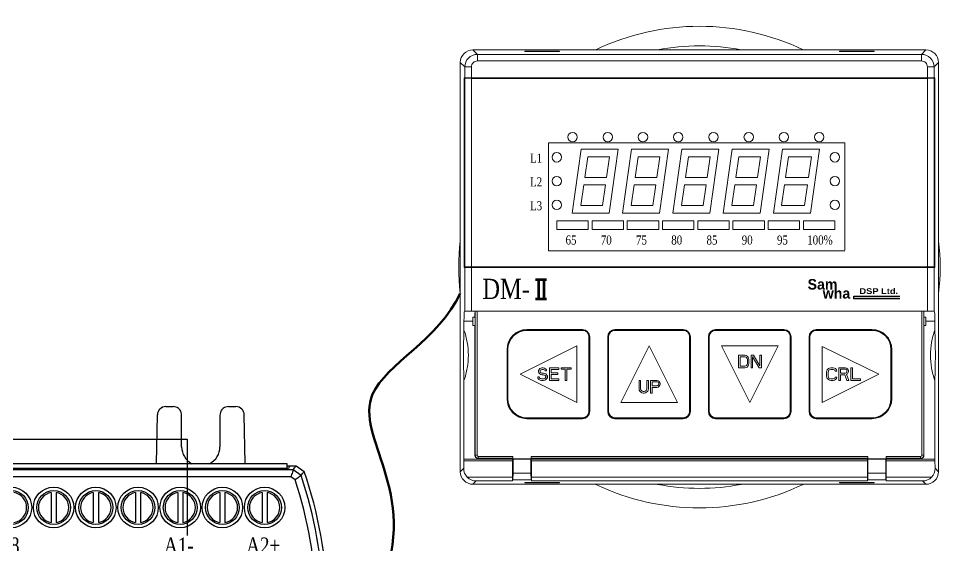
# Model space of a CAD drawing. Header units: millimetres. Extents: x 25 to 865, y 44 to 1047.
# Drawn here: x 167.1 to 222.5, y 197.8 to 229.5 of the extents above; entities that cross this region are included whole.
import ezdxf
from ezdxf.enums import TextEntityAlignment as Align

# ---------------------------------------------------------------- set-up
doc = ezdxf.new("R2010")
doc.units = ezdxf.units.MM
for name, color, linetype in [('02___PRT_ALL_AXES', 7, 'Continuous'), ('40', 4, 'Continuous'), ('ASHADE', 7, 'Continuous')]:
    doc.layers.add(name, color=color, linetype=linetype)
doc.styles.add('SS', font='batang.ttc', dxfattribs={"width": 0.8})
doc.styles.get("Standard").update_dxf_attribs({"font": 'BareunDotumPro1.ttf'})

# ---------------------------------------------------------------- blocks, each defined once
blk = doc.blocks.new('5emct')
at = {"color": 7, "linetype": 'Continuous'}
for p, q in [((708.596, 649.995), (709.041, 649.995)), ((712.354, 649.995), (712.799, 649.995)), ((708.038, 646.573), (708.089, 649.497)), ((709.548, 647.587), (709.548, 649.488)), ((711.847, 649.488), (711.847, 647.587)), ((713.357, 646.573), (713.306, 649.497)), ((690.386, 646.573), (715.862, 646.573)), ((715.862, 646.573), (715.862, 646.275)), ((716.244, 646.195), (679.8, 646.195)), ((715.96, 646.275), (680.085, 646.275)), ((715.862, 646.446), (716.424, 646.446)), ((716.045, 646.446), (715.96, 646.275)), ((716.724, 645.851), (716.244, 646.195)), ((716.424, 646.446), (716.902, 646.106)), ((716.109, 645.775), (679.935, 645.775)), ((716.37, 645.589), (716.109, 645.775)), ((701.704, 644.837), (701.704, 643.037)), ((702.009, 644.837), (702.009, 643.037)), ((704.239, 644.837), (704.239, 643.037)), ((704.544, 644.837), (704.544, 643.037)), ((706.774, 644.837), (706.774, 643.037)), ((707.079, 644.837), (707.079, 643.037)), ((709.309, 644.837), (709.309, 643.037)), ((709.614, 644.837), (709.614, 643.037)), ((711.844, 644.837), (711.844, 643.037)), ((712.149, 644.837), (712.149, 643.037)), ((714.379, 644.837), (714.379, 643.037)), ((714.684, 644.837), (714.684, 643.037))]:
    blk.add_line(p, q, dxfattribs=at)
for centre, radius in [((699.321, 643.937), 1.217), ((699.321, 643.937), 1.014), ((701.856, 643.937), 1.217), ((701.856, 643.937), 1.014), ((704.391, 643.937), 1.217), ((704.391, 643.937), 1.014), ((706.926, 643.937), 1.217), ((706.926, 643.937), 1.014), ((709.461, 643.937), 1.217), ((709.461, 643.937), 1.014), ((711.996, 643.937), 1.217), ((711.996, 643.937), 1.014), ((714.531, 643.937), 1.217), ((714.531, 643.937), 1.014)]:
    blk.add_circle(centre, radius, dxfattribs=at)
for centre, radius, start, end in [((708.596, 649.488), 0.507, 90, 179), ((712.799, 649.488), 0.507, 1, 90), ((710.697, 647.587), 1.15, 180, 242.3898), ((710.697, 647.587), 1.15, 297.6102, 0), ((692.958, 637.781), 25.35, 1.2509, 19.1721), ((692.958, 637.781), 24.679, 1.2604, 18.4439), ((692.958, 637.781), 25.099, 1.2571, 18.7561), ((699.321, 643.937), 0.913, 279.5941, 80.4059), ((701.856, 643.937), 0.913, 99.5941, 260.4059), ((701.856, 643.937), 0.913, 279.5941, 80.4059), ((704.391, 643.937), 0.913, 99.5941, 260.4059), ((704.391, 643.937), 0.913, 279.5941, 80.4059), ((706.926, 643.937), 0.913, 99.5941, 260.4059), ((706.926, 643.937), 0.913, 279.5941, 80.4059), ((709.461, 643.937), 0.913, 99.5941, 260.4059), ((709.461, 643.937), 0.913, 279.5941, 80.4059), ((711.996, 643.937), 0.913, 99.5941, 260.4059), ((711.996, 643.937), 0.913, 279.5941, 80.4059), ((714.531, 643.937), 0.913, 99.5941, 260.4059), ((714.531, 643.937), 0.913, 279.5941, 80.4059)]:
    blk.add_arc(centre, radius, start, end, dxfattribs=at)
for points, start_tangent, end_tangent in [([(709.548, 649.488), (709.523, 649.645), (709.451, 649.786), (709.339, 649.899), (709.197, 649.971), (709.041, 649.995)], (0, 1), (-1, 0)), ([(712.354, 649.995), (712.197, 649.971), (712.056, 649.899), (711.944, 649.786), (711.872, 649.645), (711.847, 649.488)], (-1, 0), (0, -1)), ([(716.244, 646.195), (716.204, 646.057), (716.157, 645.918), (716.109, 645.775)], (-0.317658, -0.948205), (-0.317856, -0.948139)), ([(716.244, 646.195), (716.297, 646.269), (716.361, 646.359), (716.424, 646.446)], (0.582434, 0.812878), (0.57948, 0.814987)), ([(716.724, 645.851), (716.776, 645.926), (716.84, 646.017), (716.902, 646.106)], (0.574533, 0.818482), (0.571657, 0.820493)), ([(716.724, 645.851), (716.607, 645.769), (716.49, 645.68), (716.37, 645.589)], (-0.795313, -0.606199), (-0.797158, -0.60377))]:
    blk.add_spline(points, degree=3, dxfattribs=dict(at, start_tangent=start_tangent, end_tangent=end_tangent))
at = {"layer": '40', "color": 0, "style": 'SS', "width": 0.8}
for s, p in [('08', (699.239, 641.189)), ('A1-', (709.379, 641.189)), ('A2+', (714.449, 641.189))]:
    blk.add_text(s, height=0.9459, dxfattribs=at).set_placement(p, align=Align.CENTER)
blk = doc.blocks.new('hhj')
blk.add_hatch(color=5).paths.add_polyline_path([(-3.374, 1774.756), (-3.374, 1774.913), (-0.621, 1774.913), (-0.621, 1774.756)])
at = {"color": 7, "lineweight": 5}
for p, q in [((-25.993, 1789.427), (-26.26, 1789.695)), ((0.958, 1789.695), (-26.26, 1789.695)), ((-25.993, 1789.029), (-25.993, 1789.427)), ((0.69, 1789.427), (-25.993, 1789.427)), ((-23.141, 1789.592), (-23.141, 1789.616)), ((-23.141, 1789.616), (-21.062, 1789.616)), ((-23.141, 1789.592), (-21.062, 1789.592)), ((-21.062, 1789.592), (-21.062, 1789.616)), ((-4.241, 1789.592), (-4.241, 1789.616)), ((-4.241, 1789.616), (-2.162, 1789.616)), ((-4.241, 1789.592), (-2.162, 1789.592)), ((-2.162, 1789.592), (-2.162, 1789.616)), ((0.69, 1789.427), (0.958, 1789.695)), ((0.69, 1789.029), (0.69, 1789.427)), ((-27.015, 1788.94), (-27.015, 1764.368)), ((-26.748, 1788.672), (-27.015, 1788.94)), ((0.69, 1789.029), (-25.993, 1789.029)), ((1.445, 1788.672), (1.713, 1788.94)), ((1.713, 1764.368), (1.713, 1788.94)), ((-26.748, 1788.672), (-26.748, 1788.019)), ((-26.35, 1788.672), (-26.748, 1788.672)), ((-26.35, 1788.672), (-26.35, 1788.023)), ((1.047, 1788.023), (1.047, 1788.672)), ((1.047, 1788.672), (1.445, 1788.672)), ((1.445, 1788.019), (1.445, 1788.672)), ((-26.748, 1788.019), (-26.788, 1788.013)), ((-26.788, 1776.635), (-26.788, 1788.013)), ((-26.788, 1788.013), (-22.797, 1788.013)), ((-26.788, 1787.994), (-26.748, 1787.987)), ((-26.788, 1787.994), (-22.763, 1787.994)), ((-26.35, 1788.023), (-26.748, 1788.019)), ((-26.748, 1787.987), (-26.748, 1776.66)), ((-26.35, 1787.984), (-26.748, 1787.987)), ((-26.35, 1788.023), (1.047, 1788.023)), ((-26.35, 1787.984), (-26.35, 1776.664)), ((-26.35, 1787.984), (1.047, 1787.984)), ((-22.797, 1788.013), (-22.791, 1788.015)), ((-22.797, 1788.013), (-22.797, 1787.994)), ((-22.791, 1788.015), (-21.412, 1788.015)), ((-22.763, 1788.013), (-22.763, 1787.994)), ((-22.758, 1788.013), (-22.758, 1787.991)), ((-22.758, 1787.991), (-21.445, 1787.991)), ((-21.445, 1787.991), (-21.445, 1788.013)), ((-21.44, 1787.994), (-21.44, 1788.013)), ((-21.44, 1787.994), (-13.313, 1787.994)), ((-21.406, 1788.013), (-21.412, 1788.015)), ((-21.406, 1788.013), (-21.406, 1787.994)), ((-21.406, 1788.013), (-13.347, 1788.013)), ((-13.347, 1788.013), (-13.341, 1788.015)), ((-13.347, 1788.013), (-13.347, 1787.994)), ((-13.341, 1788.015), (-11.962, 1788.015)), ((-13.313, 1788.013), (-13.313, 1787.994)), ((-13.308, 1788.013), (-13.308, 1787.991)), ((-13.308, 1787.991), (-11.995, 1787.991)), ((-11.995, 1787.991), (-11.995, 1788.015)), ((-11.99, 1787.994), (-11.99, 1788.013)), ((-11.99, 1787.994), (-3.863, 1787.994)), ((-11.956, 1788.013), (-11.962, 1788.015)), ((-11.956, 1788.013), (-11.956, 1787.994)), ((-11.956, 1788.013), (-3.897, 1788.013)), ((-3.897, 1788.013), (-3.891, 1788.015)), ((-3.897, 1788.013), (-3.897, 1787.994)), ((-3.891, 1788.015), (-2.512, 1788.015)), ((-3.863, 1788.013), (-3.863, 1787.994)), ((-3.858, 1788.013), (-3.858, 1787.991)), ((-3.858, 1787.991), (-2.545, 1787.991)), ((-2.545, 1787.991), (-2.545, 1788.015)), ((-2.54, 1787.994), (-2.54, 1788.013)), ((-2.54, 1787.994), (1.485, 1787.994)), ((-2.506, 1788.013), (-2.512, 1788.015)), ((-2.506, 1788.013), (-2.506, 1787.994)), ((-2.506, 1788.013), (1.485, 1788.013)), ((1.047, 1788.023), (1.445, 1788.019)), ((1.047, 1787.984), (1.445, 1787.987)), ((1.047, 1776.664), (1.047, 1787.984)), ((1.445, 1788.019), (1.485, 1788.013)), ((1.485, 1787.994), (1.445, 1787.987)), ((1.445, 1776.66), (1.445, 1787.987)), ((1.485, 1776.635), (1.485, 1788.013)), ((-21.722, 1784.119), (-21.722, 1777.752)), ((-3.916, 1784.119), (-21.722, 1784.119)), ((-3.916, 1784.119), (-3.916, 1777.661)), ((-21.722, 1777.638), (-3.916, 1777.638)), ((-26.788, 1776.654), (-26.748, 1776.66)), ((-26.788, 1776.654), (-24.558, 1776.654)), ((-26.748, 1776.628), (-26.788, 1776.635)), ((-26.788, 1776.635), (-24.587, 1776.635)), ((-26.35, 1776.664), (-26.748, 1776.66)), ((-26.748, 1776.628), (-26.748, 1774.008)), ((-26.35, 1776.625), (-26.748, 1776.628)), ((-26.35, 1776.664), (1.047, 1776.664)), ((-26.35, 1776.625), (-26.35, 1774.008)), ((-26.35, 1776.625), (1.047, 1776.625)), ((-24.587, 1776.635), (-24.587, 1776.654)), ((-24.587, 1776.635), (-24.582, 1776.632)), ((-24.582, 1776.632), (-23.401, 1776.632)), ((-24.558, 1776.654), (-24.558, 1776.632)), ((-24.553, 1776.656), (-24.553, 1776.635)), ((-24.553, 1776.656), (-23.43, 1776.656)), ((-23.43, 1776.635), (-23.43, 1776.656)), ((-23.424, 1776.654), (-23.425, 1776.632)), ((-23.424, 1776.654), (-13.218, 1776.654)), ((-23.396, 1776.635), (-23.401, 1776.632)), ((-23.396, 1776.635), (-23.396, 1776.654)), ((-23.396, 1776.635), (-13.247, 1776.635)), ((-13.247, 1776.635), (-13.247, 1776.654)), ((-13.247, 1776.635), (-13.242, 1776.632)), ((-13.242, 1776.632), (-12.061, 1776.632)), ((-13.218, 1776.632), (-13.218, 1776.654)), ((-13.213, 1776.656), (-13.213, 1776.632)), ((-13.213, 1776.656), (-12.09, 1776.656)), ((-12.09, 1776.635), (-12.09, 1776.656)), ((-12.084, 1776.654), (-12.085, 1776.632)), ((-12.084, 1776.654), (-1.878, 1776.654)), ((-12.056, 1776.635), (-12.061, 1776.632)), ((-12.056, 1776.635), (-12.056, 1776.654)), ((-12.056, 1776.635), (-1.907, 1776.635)), ((-1.907, 1776.635), (-1.907, 1776.654)), ((-1.907, 1776.635), (-1.902, 1776.632)), ((-1.902, 1776.632), (-0.721, 1776.632)), ((-1.878, 1776.632), (-1.878, 1776.654)), ((-1.873, 1776.656), (-0.75, 1776.656)), ((-1.873, 1776.656), (-1.873, 1776.632)), ((-0.75, 1776.635), (-0.75, 1776.656)), ((-0.745, 1776.632), (-0.744, 1776.654)), ((-0.744, 1776.654), (1.485, 1776.654)), ((-0.716, 1776.635), (-0.721, 1776.632)), ((-0.716, 1776.635), (-0.716, 1776.654)), ((-0.716, 1776.635), (1.485, 1776.635)), ((1.047, 1776.664), (1.445, 1776.66)), ((1.047, 1776.625), (1.445, 1776.628)), ((1.047, 1774.008), (1.047, 1776.625)), ((1.485, 1776.654), (1.445, 1776.66)), ((1.445, 1776.628), (1.485, 1776.635)), ((1.445, 1774.008), (1.445, 1776.628)), ((-26.764, 1774.008), (1.461, 1774.008)), ((-26.126, 1773.998), (-26.126, 1765.364)), ((-26.013, 1774.008), (-26.013, 1765.364)), ((0.71, 1765.364), (0.71, 1774.008)), ((0.823, 1765.364), (0.823, 1773.998)), ((-26.796, 1772.874), (-26.796, 1773.403)), ((-26.796, 1773.403), (-26.257, 1773.403)), ((-26.257, 1773.156), (-26.257, 1773.647)), ((-26.257, 1773.647), (-26.141, 1773.647)), ((-26.141, 1773.647), (-26.134, 1773.635)), ((0.839, 1773.647), (0.831, 1773.635)), ((0.839, 1773.647), (0.954, 1773.647)), ((0.954, 1773.156), (0.954, 1773.647)), ((0.954, 1773.403), (1.493, 1773.403)), ((1.493, 1772.874), (1.493, 1773.403)), ((-26.257, 1773.156), (-26.143, 1773.156)), ((-26.143, 1773.156), (-26.134, 1773.17)), ((-26.143, 1765.346), (-26.143, 1773.156)), ((-19.673, 1772.902), (-23.018, 1772.902)), ((-23.018, 1772.851), (-23.018, 1772.874)), ((-19.673, 1772.874), (-23.018, 1772.874)), ((-19.673, 1772.851), (-23.018, 1772.851)), ((-19.673, 1772.851), (-19.673, 1772.874)), ((-13.625, 1772.902), (-17.726, 1772.902)), ((-17.726, 1772.851), (-17.726, 1772.874)), ((-13.625, 1772.874), (-17.726, 1772.874)), ((-13.625, 1772.851), (-17.726, 1772.851)), ((-13.625, 1772.851), (-13.625, 1772.874)), ((-7.577, 1772.902), (-11.678, 1772.902)), ((-7.577, 1772.874), (-11.678, 1772.874)), ((-11.678, 1772.851), (-11.678, 1772.874)), ((-7.577, 1772.851), (-11.678, 1772.851)), ((-7.577, 1772.851), (-7.577, 1772.874)), ((-2.285, 1772.902), (-5.63, 1772.902)), ((-2.285, 1772.874), (-5.63, 1772.874)), ((-5.63, 1772.851), (-5.63, 1772.874)), ((-2.285, 1772.851), (-5.63, 1772.851)), ((-2.285, 1772.851), (-2.285, 1772.874)), ((0.84, 1773.156), (0.831, 1773.17)), ((0.84, 1773.156), (0.954, 1773.156)), ((0.84, 1773.156), (0.84, 1765.346)), ((-19.289, 1767.988), (-19.289, 1772.467)), ((-19.289, 1772.467), (-19.266, 1772.467)), ((-19.266, 1767.988), (-19.266, 1772.467)), ((-19.238, 1767.988), (-19.238, 1772.467)), ((-18.161, 1772.467), (-18.161, 1767.988)), ((-18.132, 1772.467), (-18.132, 1767.988)), ((-18.11, 1772.467), (-18.132, 1772.467)), ((-18.11, 1772.467), (-18.11, 1767.988)), ((-13.241, 1772.467), (-13.218, 1772.467)), ((-13.241, 1767.988), (-13.241, 1772.467)), ((-13.218, 1767.988), (-13.218, 1772.467)), ((-13.19, 1767.988), (-13.19, 1772.467)), ((-12.113, 1772.467), (-12.113, 1767.988)), ((-12.062, 1772.467), (-12.084, 1772.467)), ((-12.084, 1772.467), (-12.084, 1767.988)), ((-12.062, 1772.467), (-12.062, 1767.988)), ((-7.193, 1772.467), (-7.17, 1772.467)), ((-7.193, 1767.988), (-7.193, 1772.467)), ((-7.17, 1767.988), (-7.17, 1772.467)), ((-7.142, 1767.988), (-7.142, 1772.467)), ((-6.065, 1772.467), (-6.065, 1767.988)), ((-6.014, 1772.467), (-6.036, 1772.467)), ((-6.036, 1772.467), (-6.036, 1767.988)), ((-6.014, 1772.467), (-6.014, 1767.988)), ((-24.209, 1771.711), (-24.209, 1768.744)), ((-24.18, 1771.711), (-24.18, 1768.744)), ((-24.158, 1771.711), (-24.18, 1771.711)), ((-24.158, 1771.711), (-24.158, 1768.744)), ((-20.022, 1771.929), (-23.424, 1770.228)), ((-20.022, 1768.527), (-20.022, 1771.929)), ((-15.675, 1771.929), (-17.376, 1768.527)), ((-13.974, 1768.527), (-15.675, 1771.929)), ((-7.926, 1771.929), (-11.328, 1771.929)), ((-11.328, 1771.929), (-9.627, 1768.527)), ((-9.627, 1768.527), (-7.926, 1771.929)), ((-1.878, 1770.228), (-5.28, 1771.891)), ((-5.28, 1771.891), (-5.28, 1768.527)), ((-1.145, 1771.711), (-1.122, 1771.711)), ((-1.145, 1768.744), (-1.145, 1771.711)), ((-1.122, 1768.744), (-1.122, 1771.711)), ((-1.094, 1768.744), (-1.094, 1771.711)), ((-9.93, 1771.362), (-10.308, 1771.362)), ((-10.308, 1771.362), (-10.308, 1770.606)), ((-10.213, 1771.265), (-9.93, 1771.265)), ((-10.213, 1770.702), (-10.213, 1771.265)), ((-9.851, 1771.346), (-9.93, 1771.362)), ((-9.93, 1771.265), (-9.867, 1771.249)), ((-9.867, 1771.249), (-9.82, 1771.217)), ((-9.788, 1771.313), (-9.851, 1771.346)), ((-9.82, 1771.217), (-9.788, 1771.169)), ((-9.725, 1771.249), (-9.788, 1771.313)), ((-9.788, 1771.169), (-9.772, 1771.104)), ((-9.772, 1771.104), (-9.772, 1770.863)), ((-9.694, 1771.185), (-9.725, 1771.249)), ((-9.678, 1771.104), (-9.694, 1771.185)), ((-9.678, 1770.863), (-9.678, 1771.104)), ((-9.41, 1771.362), (-9.552, 1771.362)), ((-9.552, 1771.362), (-9.552, 1770.606)), ((-9.457, 1771.265), (-9.064, 1770.606)), ((-9.457, 1770.606), (-9.457, 1771.265)), ((-9.016, 1770.718), (-9.41, 1771.362)), ((-8.922, 1771.362), (-9.016, 1771.362)), ((-9.016, 1771.362), (-9.016, 1770.718)), ((-8.922, 1770.606), (-8.922, 1771.362)), ((-22.24, 1770.557), (-22.303, 1770.493)), ((-22.177, 1770.59), (-22.24, 1770.557)), ((-22.114, 1770.606), (-22.177, 1770.59)), ((-22.035, 1770.606), (-22.114, 1770.606)), ((-21.957, 1770.59), (-22.035, 1770.606)), ((-21.894, 1770.541), (-21.957, 1770.59)), ((-21.846, 1770.477), (-21.894, 1770.541)), ((-21.657, 1770.606), (-21.657, 1769.85)), ((-21.09, 1770.606), (-21.657, 1770.606)), ((-21.09, 1770.509), (-21.09, 1770.606)), ((-20.964, 1770.606), (-20.964, 1770.525)), ((-20.366, 1770.606), (-20.964, 1770.606)), ((-20.964, 1770.525), (-20.712, 1770.525)), ((-20.712, 1770.525), (-20.712, 1769.85)), ((-20.618, 1769.85), (-20.618, 1770.525)), ((-20.618, 1770.525), (-20.366, 1770.525)), ((-20.366, 1770.525), (-20.366, 1770.606)), ((-10.308, 1770.606), (-9.93, 1770.606)), ((-9.93, 1770.702), (-10.213, 1770.702)), ((-9.867, 1770.718), (-9.93, 1770.702)), ((-9.93, 1770.606), (-9.851, 1770.622)), ((-9.82, 1770.75), (-9.867, 1770.718)), ((-9.851, 1770.622), (-9.788, 1770.654)), ((-9.788, 1770.799), (-9.82, 1770.75)), ((-9.772, 1770.863), (-9.788, 1770.799)), ((-9.788, 1770.654), (-9.725, 1770.718)), ((-9.725, 1770.718), (-9.694, 1770.783)), ((-9.694, 1770.783), (-9.678, 1770.863)), ((-9.552, 1770.606), (-9.457, 1770.606)), ((-9.064, 1770.606), (-8.922, 1770.606)), ((-4.906, 1770.557), (-4.969, 1770.493)), ((-4.843, 1770.59), (-4.906, 1770.557)), ((-4.764, 1770.606), (-4.843, 1770.59)), ((-4.622, 1770.606), (-4.764, 1770.606)), ((-4.543, 1770.59), (-4.622, 1770.606)), ((-4.48, 1770.557), (-4.543, 1770.59)), ((-4.417, 1770.493), (-4.48, 1770.557)), ((-3.898, 1770.606), (-4.276, 1770.606)), ((-4.276, 1770.606), (-4.276, 1769.85)), ((-4.181, 1770.525), (-3.882, 1770.525)), ((-4.181, 1770.284), (-4.181, 1770.525)), ((-3.819, 1770.59), (-3.898, 1770.606)), ((-3.882, 1770.525), (-3.835, 1770.509)), ((-3.756, 1770.541), (-3.819, 1770.59)), ((-3.709, 1770.477), (-3.756, 1770.541)), ((-3.457, 1770.606), (-3.551, 1770.606)), ((-3.551, 1770.606), (-3.551, 1769.85)), ((-3.457, 1769.946), (-3.457, 1770.606)), ((-23.424, 1770.228), (-20.022, 1768.527)), ((-22.366, 1770.059), (-22.35, 1769.994)), ((-22.272, 1770.059), (-22.366, 1770.059)), ((-22.35, 1769.994), (-22.303, 1769.914)), ((-22.303, 1770.493), (-22.319, 1770.429)), ((-22.319, 1770.429), (-22.319, 1770.364)), ((-22.319, 1770.364), (-22.303, 1770.3)), ((-22.303, 1770.3), (-22.24, 1770.236)), ((-22.256, 1770.011), (-22.272, 1770.059)), ((-22.209, 1769.962), (-22.256, 1770.011)), ((-22.24, 1770.236), (-22.177, 1770.204)), ((-22.224, 1770.413), (-22.209, 1770.461)), ((-22.224, 1770.381), (-22.224, 1770.413)), ((-22.209, 1770.332), (-22.224, 1770.381)), ((-22.209, 1770.461), (-22.161, 1770.493)), ((-22.161, 1770.3), (-22.209, 1770.332)), ((-22.146, 1769.946), (-22.209, 1769.962)), ((-22.177, 1770.204), (-22.114, 1770.187)), ((-22.161, 1770.493), (-22.114, 1770.509)), ((-22.114, 1770.284), (-22.161, 1770.3)), ((-22.114, 1770.509), (-22.02, 1770.509)), ((-22.02, 1770.284), (-22.114, 1770.284)), ((-22.114, 1770.187), (-22.02, 1770.187)), ((-22.02, 1770.509), (-21.972, 1770.493)), ((-21.941, 1770.268), (-22.02, 1770.284)), ((-22.02, 1770.187), (-21.957, 1770.171)), ((-21.957, 1769.962), (-22.02, 1769.946)), ((-21.972, 1770.493), (-21.941, 1770.461)), ((-21.957, 1770.171), (-21.909, 1770.139)), ((-21.909, 1769.994), (-21.957, 1769.962)), ((-21.941, 1770.461), (-21.925, 1770.429)), ((-21.878, 1770.236), (-21.941, 1770.268)), ((-21.925, 1770.429), (-21.831, 1770.429)), ((-21.909, 1770.139), (-21.878, 1770.091)), ((-21.878, 1770.043), (-21.909, 1769.994)), ((-21.815, 1770.171), (-21.878, 1770.236)), ((-21.878, 1770.091), (-21.878, 1770.043)), ((-21.878, 1769.898), (-21.815, 1769.962)), ((-21.831, 1770.429), (-21.846, 1770.477)), ((-21.783, 1770.107), (-21.815, 1770.171)), ((-21.815, 1769.962), (-21.783, 1770.027)), ((-21.783, 1770.027), (-21.783, 1770.107)), ((-21.563, 1770.3), (-21.563, 1770.509)), ((-21.563, 1770.509), (-21.09, 1770.509)), ((-21.153, 1770.3), (-21.563, 1770.3)), ((-21.563, 1769.946), (-21.563, 1770.204)), ((-21.563, 1770.204), (-21.153, 1770.204)), ((-21.153, 1770.204), (-21.153, 1770.3)), ((-5.28, 1768.527), (-1.878, 1770.228)), ((-5, 1770.429), (-5.016, 1770.348)), ((-5.016, 1770.348), (-5.016, 1770.107)), ((-5.016, 1770.107), (-5, 1770.027)), ((-4.969, 1770.493), (-5, 1770.429)), ((-5, 1770.027), (-4.969, 1769.962)), ((-4.969, 1769.962), (-4.906, 1769.898)), ((-4.921, 1770.348), (-4.906, 1770.413)), ((-4.921, 1770.107), (-4.921, 1770.348)), ((-4.906, 1770.043), (-4.921, 1770.107)), ((-4.906, 1770.413), (-4.874, 1770.461)), ((-4.874, 1769.994), (-4.906, 1770.043)), ((-4.874, 1770.461), (-4.827, 1770.493)), ((-4.827, 1769.962), (-4.874, 1769.994)), ((-4.827, 1770.493), (-4.764, 1770.509)), ((-4.764, 1769.946), (-4.827, 1769.962)), ((-4.764, 1770.509), (-4.622, 1770.509)), ((-4.622, 1770.509), (-4.559, 1770.493)), ((-4.559, 1769.962), (-4.622, 1769.946)), ((-4.559, 1770.493), (-4.512, 1770.461)), ((-4.512, 1769.994), (-4.559, 1769.962)), ((-4.512, 1770.461), (-4.496, 1770.413)), ((-4.496, 1770.043), (-4.512, 1769.994)), ((-4.496, 1770.413), (-4.402, 1770.413)), ((-4.402, 1770.043), (-4.496, 1770.043)), ((-4.48, 1769.898), (-4.417, 1769.962)), ((-4.402, 1770.413), (-4.417, 1770.493)), ((-4.417, 1769.962), (-4.402, 1770.043)), ((-3.882, 1770.284), (-4.181, 1770.284)), ((-4.181, 1770.187), (-3.913, 1770.187)), ((-4.181, 1769.85), (-4.181, 1770.187)), ((-3.913, 1770.187), (-3.787, 1769.85)), ((-3.835, 1770.3), (-3.882, 1770.284)), ((-3.835, 1770.509), (-3.803, 1770.477)), ((-3.803, 1770.332), (-3.835, 1770.3)), ((-3.819, 1770.22), (-3.756, 1770.252)), ((-3.677, 1769.85), (-3.819, 1770.22)), ((-3.803, 1770.477), (-3.787, 1770.429)), ((-3.787, 1770.381), (-3.803, 1770.332)), ((-3.787, 1770.429), (-3.787, 1770.381)), ((-3.756, 1770.252), (-3.709, 1770.316)), ((-3.693, 1770.429), (-3.709, 1770.477)), ((-3.709, 1770.316), (-3.693, 1770.364)), ((-3.693, 1770.364), (-3.693, 1770.429)), ((-26.796, 1765.122), (-26.796, 1769.85)), ((-22.303, 1769.914), (-22.224, 1769.866)), ((-22.224, 1769.866), (-22.146, 1769.85)), ((-22.02, 1769.946), (-22.146, 1769.946)), ((-22.146, 1769.85), (-22.02, 1769.85)), ((-22.02, 1769.85), (-21.941, 1769.866)), ((-21.941, 1769.866), (-21.878, 1769.898)), ((-21.657, 1769.85), (-21.09, 1769.85)), ((-21.09, 1769.946), (-21.563, 1769.946)), ((-21.09, 1769.85), (-21.09, 1769.946)), ((-20.712, 1769.85), (-20.618, 1769.85)), ((-16.186, 1769.85), (-16.28, 1769.85)), ((-16.28, 1769.85), (-16.28, 1769.351)), ((-16.186, 1769.351), (-16.186, 1769.85)), ((-15.713, 1769.85), (-15.808, 1769.85)), ((-15.808, 1769.85), (-15.808, 1769.351)), ((-15.713, 1769.351), (-15.713, 1769.85)), ((-15.209, 1769.85), (-15.587, 1769.85)), ((-15.587, 1769.85), (-15.587, 1769.094)), ((-15.493, 1769.769), (-15.193, 1769.769)), ((-15.493, 1769.528), (-15.493, 1769.769)), ((-15.193, 1769.528), (-15.493, 1769.528)), ((-15.493, 1769.431), (-15.209, 1769.431)), ((-15.493, 1769.094), (-15.493, 1769.431)), ((-15.13, 1769.834), (-15.209, 1769.85)), ((-15.209, 1769.431), (-15.13, 1769.448)), ((-15.193, 1769.769), (-15.146, 1769.753)), ((-15.146, 1769.544), (-15.193, 1769.528)), ((-15.146, 1769.753), (-15.115, 1769.721)), ((-15.115, 1769.576), (-15.146, 1769.544)), ((-15.067, 1769.785), (-15.13, 1769.834)), ((-15.13, 1769.448), (-15.067, 1769.496)), ((-15.115, 1769.721), (-15.099, 1769.673)), ((-15.099, 1769.625), (-15.115, 1769.576)), ((-15.099, 1769.673), (-15.099, 1769.625)), ((-15.02, 1769.721), (-15.067, 1769.785)), ((-15.067, 1769.496), (-15.02, 1769.56)), ((-15.004, 1769.673), (-15.02, 1769.721)), ((-15.02, 1769.56), (-15.004, 1769.608)), ((-15.004, 1769.608), (-15.004, 1769.673)), ((-4.906, 1769.898), (-4.843, 1769.866)), ((-4.843, 1769.866), (-4.764, 1769.85)), ((-4.622, 1769.946), (-4.764, 1769.946)), ((-4.764, 1769.85), (-4.622, 1769.85)), ((-4.622, 1769.85), (-4.543, 1769.866)), ((-4.543, 1769.866), (-4.48, 1769.898)), ((-4.276, 1769.85), (-4.181, 1769.85)), ((-3.787, 1769.85), (-3.677, 1769.85)), ((-3.551, 1769.85), (-2.984, 1769.85)), ((-2.984, 1769.946), (-3.457, 1769.946)), ((-2.984, 1769.85), (-2.984, 1769.946)), ((1.493, 1765.122), (1.493, 1769.85)), ((-16.28, 1769.351), (-16.264, 1769.271)), ((-16.264, 1769.271), (-16.233, 1769.206)), ((-16.233, 1769.206), (-16.17, 1769.142)), ((-16.17, 1769.287), (-16.186, 1769.351)), ((-16.138, 1769.238), (-16.17, 1769.287)), ((-16.17, 1769.142), (-16.107, 1769.11)), ((-16.091, 1769.206), (-16.138, 1769.238)), ((-16.107, 1769.11), (-16.028, 1769.094)), ((-16.028, 1769.19), (-16.091, 1769.206)), ((-15.965, 1769.19), (-16.028, 1769.19)), ((-16.028, 1769.094), (-15.965, 1769.094)), ((-15.902, 1769.206), (-15.965, 1769.19)), ((-15.965, 1769.094), (-15.886, 1769.11)), ((-15.855, 1769.238), (-15.902, 1769.206)), ((-15.886, 1769.11), (-15.823, 1769.142)), ((-15.823, 1769.287), (-15.855, 1769.238)), ((-15.808, 1769.351), (-15.823, 1769.287)), ((-15.823, 1769.142), (-15.76, 1769.206)), ((-15.76, 1769.206), (-15.729, 1769.271)), ((-15.729, 1769.271), (-15.713, 1769.351)), ((-15.587, 1769.094), (-15.493, 1769.094)), ((-24.158, 1768.744), (-24.18, 1768.744)), ((-17.376, 1768.527), (-13.974, 1768.527)), ((-1.145, 1768.744), (-1.122, 1768.744)), ((-19.289, 1767.988), (-19.266, 1767.988)), ((-18.11, 1767.988), (-18.132, 1767.988)), ((-13.241, 1767.988), (-13.218, 1767.988)), ((-12.062, 1767.988), (-12.084, 1767.988)), ((-7.193, 1767.988), (-7.17, 1767.988)), ((-6.014, 1767.988), (-6.036, 1767.988)), ((-23.018, 1767.604), (-23.018, 1767.582)), ((-23.018, 1767.604), (-19.673, 1767.604)), ((-23.018, 1767.582), (-19.673, 1767.582)), ((-23.018, 1767.553), (-19.673, 1767.553)), ((-19.673, 1767.604), (-19.673, 1767.582)), ((-17.726, 1767.604), (-13.625, 1767.604)), ((-17.726, 1767.604), (-17.726, 1767.582)), ((-17.726, 1767.582), (-13.625, 1767.582)), ((-17.726, 1767.553), (-13.625, 1767.553)), ((-13.625, 1767.604), (-13.625, 1767.582)), ((-11.678, 1767.604), (-7.577, 1767.604)), ((-11.678, 1767.604), (-11.678, 1767.582)), ((-11.678, 1767.582), (-7.577, 1767.582)), ((-11.678, 1767.553), (-7.577, 1767.553)), ((-7.577, 1767.604), (-7.577, 1767.582)), ((-5.63, 1767.604), (-2.285, 1767.604)), ((-5.63, 1767.604), (-5.63, 1767.582)), ((-5.63, 1767.582), (-2.285, 1767.582)), ((-5.63, 1767.553), (-2.285, 1767.553)), ((-2.285, 1767.604), (-2.285, 1767.582)), ((-26.809, 1764.574), (-26.803, 1765.03)), ((-26.803, 1765.03), (-26.796, 1765.122)), ((-23.874, 1765.03), (-26.803, 1765.03)), ((-26.796, 1765.122), (-23.871, 1765.122)), ((-26.143, 1765.346), (-26.126, 1765.364)), ((-26.013, 1765.364), (-26.126, 1765.364)), ((-25.954, 1765.157), (-25.937, 1765.175)), ((-23.871, 1765.157), (-25.954, 1765.157)), ((-25.937, 1765.288), (-25.937, 1765.175)), ((-25.937, 1765.288), (-23.861, 1765.288)), ((-25.937, 1765.175), (-23.863, 1765.175)), ((-23.878, 1764.043), (-23.874, 1765.03)), ((-23.874, 1765.03), (-23.871, 1765.122)), ((-23.871, 1765.157), (-23.863, 1765.175)), ((-23.871, 1765.122), (-23.871, 1765.157)), ((-23.861, 1765.288), (-23.861, 1765.14)), ((-23.861, 1765.14), (-23.849, 1765.128)), ((-22.761, 1765.14), (-23.861, 1765.14)), ((-23.849, 1765.128), (-23.849, 1764.278)), ((-22.773, 1765.128), (-23.849, 1765.128)), ((-22.761, 1765.14), (-22.773, 1765.128)), ((-22.773, 1764.278), (-22.773, 1765.128)), ((-22.761, 1765.14), (-22.761, 1765.288)), ((-22.761, 1765.288), (-2.542, 1765.288)), ((-22.751, 1765.157), (-22.759, 1765.175)), ((-22.759, 1765.175), (-2.544, 1765.175)), ((-22.751, 1765.157), (-22.751, 1765.122)), ((-2.552, 1765.157), (-22.751, 1765.157)), ((-22.748, 1765.03), (-22.751, 1765.122)), ((-22.751, 1765.122), (-2.552, 1765.122)), ((-22.744, 1764.043), (-22.748, 1765.03)), ((-22.748, 1765.03), (-2.555, 1765.03)), ((-2.559, 1764.043), (-2.555, 1765.03)), ((-2.555, 1765.03), (-2.552, 1765.122)), ((-2.552, 1765.157), (-2.544, 1765.175)), ((-2.552, 1765.122), (-2.552, 1765.157)), ((-2.542, 1765.288), (-2.542, 1765.14)), ((-1.442, 1765.14), (-2.542, 1765.14)), ((-2.542, 1765.14), (-2.53, 1765.128)), ((-1.454, 1765.128), (-2.53, 1765.128)), ((-2.53, 1765.128), (-2.53, 1764.278)), ((-1.442, 1765.14), (-1.454, 1765.128)), ((-1.454, 1764.278), (-1.454, 1765.128)), ((-1.442, 1765.288), (0.634, 1765.288)), ((-1.442, 1765.14), (-1.442, 1765.288)), ((-1.44, 1765.175), (0.634, 1765.175)), ((-1.431, 1765.157), (-1.44, 1765.175)), ((0.651, 1765.157), (-1.431, 1765.157)), ((-1.431, 1765.157), (-1.431, 1765.122)), ((1.493, 1765.122), (-1.431, 1765.122)), ((-1.429, 1765.03), (-1.431, 1765.122)), ((-1.429, 1765.03), (1.5, 1765.03)), ((-1.425, 1764.043), (-1.429, 1765.03)), ((0.634, 1765.288), (0.634, 1765.175)), ((0.634, 1765.175), (0.651, 1765.157)), ((0.71, 1765.364), (0.823, 1765.364)), ((0.823, 1765.364), (0.84, 1765.346)), ((1.5, 1765.03), (1.493, 1765.122)), ((1.506, 1764.574), (1.5, 1765.03)), ((-26.809, 1764.574), (-27.015, 1764.368)), ((1.506, 1764.574), (1.713, 1764.368)), ((-23.878, 1764.043), (-26.604, 1764.043)), ((-23.878, 1763.813), (-23.878, 1764.043)), ((-23.856, 1763.88), (-23.878, 1763.813)), ((-23.856, 1763.88), (-23.849, 1764.278)), ((-23.856, 1763.88), (-22.766, 1763.88)), ((-23.849, 1764.278), (-22.773, 1764.278)), ((-22.773, 1764.278), (-22.766, 1763.88)), ((-22.744, 1763.813), (-22.766, 1763.88)), ((-22.744, 1764.043), (-2.559, 1764.043)), ((-22.744, 1763.813), (-22.744, 1764.043)), ((-2.559, 1763.813), (-2.559, 1764.043)), ((-2.536, 1763.88), (-2.559, 1763.813)), ((-2.536, 1763.88), (-2.53, 1764.278)), ((-2.536, 1763.88), (-1.447, 1763.88)), ((-2.53, 1764.278), (-1.454, 1764.278)), ((-1.454, 1764.278), (-1.447, 1763.88)), ((-1.425, 1763.813), (-1.447, 1763.88)), ((-1.425, 1764.043), (1.301, 1764.043)), ((-1.425, 1763.813), (-1.425, 1764.043)), ((-26.06, 1763.813), (-26.26, 1763.613)), ((-26.26, 1763.613), (0.958, 1763.613)), ((-26.06, 1763.813), (-23.878, 1763.813)), ((-23.141, 1763.716), (-21.062, 1763.716)), ((-23.141, 1763.716), (-23.141, 1763.691)), ((-23.141, 1763.691), (-21.062, 1763.691)), ((-22.744, 1763.813), (-2.559, 1763.813)), ((-21.062, 1763.716), (-21.062, 1763.691)), ((-4.241, 1763.716), (-2.162, 1763.716)), ((-4.241, 1763.716), (-4.241, 1763.691)), ((-4.241, 1763.691), (-2.162, 1763.691)), ((-2.162, 1763.716), (-2.162, 1763.691)), ((0.758, 1763.813), (-1.425, 1763.813)), ((0.758, 1763.813), (0.958, 1763.613))]:
    blk.add_line(p, q, dxfattribs=at)
at = {"lineweight": 5}
blk.add_line((-21.722, 1777.752), (-21.722, 1777.638), dxfattribs=at)
at = {"lineweight": 100}
for p, q in [((-22.494, 1775.916), (-22.164, 1775.916)), ((-22.326, 1775.916), (-22.326, 1774.74)), ((-22.164, 1775.916), (-21.834, 1775.916)), ((-21.996, 1775.916), (-21.996, 1774.74)), ((-22.494, 1774.74), (-22.164, 1774.74)), ((-22.164, 1774.74), (-21.834, 1774.74))]:
    blk.add_line(p, q, dxfattribs=at)
at = {"color": 5}
for p, q in [((-3.374, 1774.913), (-0.621, 1774.913)), ((-3.374, 1774.756), (-3.374, 1774.913)), ((-0.621, 1774.756), (-3.374, 1774.756))]:
    blk.add_line(p, q, dxfattribs=at)
at = {"color": 7, "lineweight": 5}
for centre, radius, start, end in [((-12.651, 1776.654), 13.287, 79.0772, 100.9227), ((-25.992, 1788.671), 0.756, 90.0842, 179.9158), ((0.689, 1788.671), 0.756, 0.0842, 89.9158), ((-23.018, 1771.711), 1.191, 90, 180), ((-23.018, 1771.711), 1.162, 90, 180), ((-23.018, 1771.711), 1.14, 90, 180), ((-19.673, 1772.467), 0.435, 0, 90), ((-19.673, 1772.467), 0.406, 0, 90), ((-19.673, 1772.467), 0.384, 0, 90), ((-17.726, 1772.467), 0.435, 90, 180), ((-17.726, 1772.467), 0.406, 90, 180), ((-17.726, 1772.467), 0.384, 90, 180), ((-13.625, 1772.467), 0.435, 0, 90), ((-13.625, 1772.467), 0.406, 0, 90), ((-13.625, 1772.467), 0.384, 0, 90), ((-11.678, 1772.467), 0.435, 90, 180), ((-11.678, 1772.467), 0.406, 90, 180), ((-11.678, 1772.467), 0.384, 90, 180), ((-7.577, 1772.467), 0.435, 0, 90), ((-7.577, 1772.467), 0.406, 0, 90), ((-7.577, 1772.467), 0.384, 0, 90), ((-5.63, 1772.467), 0.435, 90, 180), ((-5.63, 1772.467), 0.406, 90, 180), ((-5.63, 1772.467), 0.384, 90, 180), ((-2.285, 1771.711), 1.191, 0, 90), ((-2.285, 1771.711), 1.162, 0, 90), ((-2.285, 1771.711), 1.14, 0, 90), ((-23.018, 1768.744), 1.191, 180, 270), ((-23.018, 1768.744), 1.162, 180, 270), ((-23.018, 1768.744), 1.14, 180, 270), ((-2.285, 1768.744), 1.191, 270, 0), ((-2.285, 1768.744), 1.162, 270, 0), ((-2.285, 1768.744), 1.14, 270, 0), ((-19.673, 1767.988), 0.435, 270, 0), ((-19.673, 1767.988), 0.406, 270, 0), ((-19.673, 1767.988), 0.384, 270, 0), ((-17.726, 1767.988), 0.435, 180, 270), ((-17.726, 1767.988), 0.406, 180, 270), ((-17.726, 1767.988), 0.384, 180, 270), ((-13.625, 1767.988), 0.435, 270, 0), ((-13.625, 1767.988), 0.406, 270, 0), ((-13.625, 1767.988), 0.384, 270, 0), ((-11.678, 1767.988), 0.435, 180, 270), ((-11.678, 1767.988), 0.406, 180, 270), ((-11.678, 1767.988), 0.384, 180, 270), ((-7.577, 1767.988), 0.435, 270, 0), ((-7.577, 1767.988), 0.406, 270, 0), ((-7.577, 1767.988), 0.384, 270, 0), ((-5.63, 1767.988), 0.435, 180, 270), ((-5.63, 1767.988), 0.406, 180, 270), ((-5.63, 1767.988), 0.384, 180, 270), ((-25.937, 1765.364), 0.189, 180.0447, 269.9553), ((-25.937, 1765.364), 0.0755, 179.9856, 270.0144), ((0.634, 1765.364), 0.189, 270.0447, 359.9553), ((0.634, 1765.364), 0.0755, 269.9857, 0.0143), ((-12.651, 1776.654), 13.287, 259.0772, 280.9227)]:
    blk.add_arc(centre, radius, start, end, dxfattribs=at)
for centre, major_axis, ratio, start_param, end_param in [((-26.258, 1788.938), (0.536, -0.536), 0.997265, 2.357564, 3.925621), ((0.956, 1788.938), (0.536, 0.536), 0.997265, -0.784029, 0.784029), ((-26.764, 1773.403), (0, 0.605), 0.052408, 0, 1.570796), ((-26.122, 1773.403), (0, 0.605), 0.034921, 0.181959, 1.155672), ((0.819, 1773.403), (0, 0.605), 0.034921, -1.155672, -0.181959), ((1.461, 1773.403), (0, 0.605), 0.052408, -1.570796, 0), ((-26.134, 1773.522), (0, 0.113), 0.034921, -1.570796, -0.05236), ((-26.134, 1773.284), (0, 0.113), 0.034921, -3.089233, -1.570796), ((0.831, 1773.522), (0, 0.113), 0.034921, 0.05236, 1.570796), ((0.831, 1773.284), (0, 0.113), 0.034921, -4.712389, -3.193953), ((-25.954, 1765.347), (0.134, 0.134), 0.998783, -3.926382, -2.356803), ((-23.863, 1765.288), (0, 0.113), 0.017455, -3.106686, -1.570796), ((-22.759, 1765.288), (0, 0.113), 0.017455, -4.712389, -3.176499), ((-2.544, 1765.288), (0, 0.113), 0.017455, -3.106686, -1.570796), ((-1.44, 1765.288), (0, 0.113), 0.017455, -4.712389, -3.176499), ((0.651, 1765.347), (-0.134, 0.134), 0.998783, -3.926382, -2.356803), ((-26.052, 1764.577), (0.331, 0.695), 0.980271, -4.272496, -3.506276), ((0.749, 1764.577), (-0.331, 0.695), 0.980271, -2.776909, -2.010689), ((-26.258, 1764.37), (0.536, 0.536), 0.997265, -3.925621, -2.357564), ((-26.058, 1764.57), (0.536, 0.536), 0.997265, -3.159401, -2.357564), ((0.755, 1764.57), (0.536, -0.536), 0.997265, -0.784029, 0.017808), ((0.956, 1764.37), (0.536, -0.536), 0.997265, -0.784029, 0.784029)]:
    blk.add_ellipse(centre, major_axis=major_axis, ratio=ratio, start_param=start_param, end_param=end_param, dxfattribs=at)
for centre in [(-23.861, 1764.515), (-1.442, 1764.515)]:
    blk.add_ellipse(centre, major_axis=(0, 0.265), ratio=0.017455, dxfattribs=at)
for points, knots in [([(-25.993, 1789.029), (-26.04, 1789.03), (-26.133, 1789.011), (-26.252, 1788.931), (-26.332, 1788.813), (-26.35, 1788.719), (-26.35, 1788.672)], [0, 0, 0, 0, 0.250219, 0.500153, 0.75003, 1, 1, 1, 1]), ([(1.047, 1788.672), (1.047, 1788.719), (1.029, 1788.813), (0.949, 1788.932), (0.83, 1789.011), (0.737, 1789.03), (0.69, 1789.029)], [0, 0, 0, 0, 0.250219, 0.500153, 0.75003, 1, 1, 1, 1]), ([(-26.796, 1772.874), (-26.806, 1772.639), (-26.821, 1772.135), (-26.828, 1771.362), (-26.821, 1770.588), (-26.806, 1770.084), (-26.796, 1769.85)], [0, 0, 0, 0, 0.232997, 0.500001, 0.767007, 1, 1, 1, 1]), ([(-26.796, 1772.874), (-26.708, 1772.632), (-26.576, 1772.133), (-26.509, 1771.362), (-26.576, 1770.591), (-26.708, 1770.091), (-26.796, 1769.85)], [0, 0, 0, 0, 0.250013, 0.499994, 0.74998, 1, 1, 1, 1]), ([(1.493, 1772.874), (1.405, 1772.632), (1.273, 1772.133), (1.206, 1771.362), (1.273, 1770.591), (1.405, 1770.091), (1.493, 1769.85)], [0, 0, 0, 0, 0.250013, 0.499994, 0.74998, 1, 1, 1, 1]), ([(1.493, 1772.874), (1.503, 1772.639), (1.518, 1772.135), (1.525, 1771.362), (1.518, 1770.588), (1.503, 1770.084), (1.493, 1769.85)], [0, 0, 0, 0, 0.232997, 0.500001, 0.767007, 1, 1, 1, 1])]:
    blk.add_open_spline(points, degree=3, knots=knots, dxfattribs=at)
at = {"layer": '02___PRT_ALL_AXES', "color": 7, "lineweight": 5}
for p, q in [((-19.751, 1783.735), (-20.291, 1779.895)), ((-17.537, 1783.735), (-19.751, 1783.735)), ((-19.531, 1782.042), (-19.357, 1783.282)), ((-19.357, 1783.282), (-18.059, 1783.282)), ((-18.059, 1783.282), (-18.233, 1782.042)), ((-18.077, 1779.895), (-17.537, 1783.735)), ((-16.727, 1783.735), (-17.267, 1779.895)), ((-14.513, 1783.735), (-16.727, 1783.735)), ((-16.507, 1782.042), (-16.333, 1783.282)), ((-16.333, 1783.282), (-15.035, 1783.282)), ((-15.035, 1783.282), (-15.209, 1782.042)), ((-15.053, 1779.895), (-14.513, 1783.735)), ((-13.703, 1783.735), (-14.243, 1779.895)), ((-11.489, 1783.735), (-13.703, 1783.735)), ((-13.483, 1782.042), (-13.309, 1783.282)), ((-13.309, 1783.282), (-12.011, 1783.282)), ((-12.011, 1783.282), (-12.185, 1782.042)), ((-12.029, 1779.895), (-11.489, 1783.735)), ((-10.679, 1783.735), (-11.219, 1779.895)), ((-8.465, 1783.735), (-10.679, 1783.735)), ((-10.459, 1782.042), (-10.285, 1783.282)), ((-10.285, 1783.282), (-8.987, 1783.282)), ((-8.987, 1783.282), (-9.161, 1782.042)), ((-9.005, 1779.895), (-8.465, 1783.735)), ((-7.655, 1783.735), (-8.195, 1779.895)), ((-5.441, 1783.735), (-7.655, 1783.735)), ((-7.473, 1782.042), (-7.299, 1783.282)), ((-7.299, 1783.282), (-5.925, 1783.282)), ((-5.925, 1783.282), (-6.099, 1782.042)), ((-5.981, 1779.895), (-5.441, 1783.735)), ((-18.233, 1782.042), (-19.531, 1782.042)), ((-15.209, 1782.042), (-16.507, 1782.042)), ((-12.185, 1782.042), (-13.483, 1782.042)), ((-9.161, 1782.042), (-10.459, 1782.042)), ((-6.099, 1782.042), (-7.473, 1782.042)), ((-19.769, 1780.348), (-19.595, 1781.588)), ((-19.595, 1781.588), (-18.297, 1781.588)), ((-18.297, 1781.588), (-18.471, 1780.348)), ((-16.745, 1780.348), (-16.571, 1781.588)), ((-16.571, 1781.588), (-15.273, 1781.588)), ((-15.273, 1781.588), (-15.447, 1780.348)), ((-13.721, 1780.348), (-13.547, 1781.588)), ((-13.547, 1781.588), (-12.249, 1781.588)), ((-12.249, 1781.588), (-12.423, 1780.348)), ((-10.697, 1780.348), (-10.523, 1781.588)), ((-10.523, 1781.588), (-9.225, 1781.588)), ((-9.225, 1781.588), (-9.399, 1780.348)), ((-7.711, 1780.348), (-7.537, 1781.588)), ((-7.537, 1781.588), (-6.163, 1781.588)), ((-6.163, 1781.588), (-6.337, 1780.348)), ((-18.471, 1780.348), (-19.769, 1780.348)), ((-15.447, 1780.348), (-16.745, 1780.348)), ((-12.423, 1780.348), (-13.721, 1780.348)), ((-9.399, 1780.348), (-10.697, 1780.348)), ((-6.337, 1780.348), (-7.711, 1780.348)), ((-21.22, 1779.434), (-21.22, 1778.905)), ((-19.33, 1779.434), (-21.22, 1779.434)), ((-20.291, 1779.895), (-18.077, 1779.895)), ((-19.33, 1778.905), (-19.33, 1779.434)), ((-19.103, 1779.434), (-19.103, 1778.905)), ((-17.213, 1779.434), (-19.103, 1779.434)), ((-17.267, 1779.895), (-15.053, 1779.895)), ((-17.213, 1778.905), (-17.213, 1779.434)), ((-16.986, 1779.434), (-16.986, 1778.905)), ((-15.096, 1779.434), (-16.986, 1779.434)), ((-15.096, 1778.905), (-15.096, 1779.434)), ((-14.869, 1779.434), (-14.869, 1778.905)), ((-12.979, 1779.434), (-14.869, 1779.434)), ((-14.243, 1779.895), (-12.029, 1779.895)), ((-12.979, 1778.905), (-12.979, 1779.434)), ((-12.753, 1779.434), (-12.753, 1778.905)), ((-10.863, 1779.434), (-12.753, 1779.434)), ((-11.219, 1779.895), (-9.005, 1779.895)), ((-10.863, 1778.905), (-10.863, 1779.434)), ((-10.636, 1779.434), (-10.636, 1778.905)), ((-8.746, 1779.434), (-10.636, 1779.434)), ((-8.746, 1778.905), (-8.746, 1779.434)), ((-8.519, 1779.434), (-8.519, 1778.905)), ((-6.629, 1779.434), (-8.519, 1779.434)), ((-8.195, 1779.895), (-5.981, 1779.895)), ((-6.629, 1778.905), (-6.629, 1779.434)), ((-4.512, 1779.434), (-6.402, 1779.434)), ((-6.402, 1779.434), (-6.402, 1778.905)), ((-4.512, 1778.905), (-4.512, 1779.434)), ((-21.22, 1778.905), (-19.33, 1778.905)), ((-19.103, 1778.905), (-17.213, 1778.905)), ((-16.986, 1778.905), (-15.096, 1778.905)), ((-14.869, 1778.905), (-12.979, 1778.905)), ((-12.753, 1778.905), (-10.863, 1778.905)), ((-10.636, 1778.905), (-8.746, 1778.905)), ((-8.519, 1778.905), (-6.629, 1778.905)), ((-6.402, 1778.905), (-4.512, 1778.905))]:
    blk.add_line(p, q, dxfattribs=at)
for centre in [(-20.275, 1784.461), (-18.158, 1784.461), (-16.041, 1784.461), (-13.924, 1784.461), (-11.808, 1784.461), (-9.691, 1784.461), (-7.574, 1784.461), (-5.457, 1784.461), (-21.22, 1783.244), (-4.512, 1783.244), (-21.22, 1781.815), (-4.512, 1781.815), (-21.22, 1780.386), (-4.512, 1780.386)]:
    blk.add_circle(centre, 0.283, dxfattribs=at)
for start, end in [(64.485, 115.515), (173.7303, 186.2697), (353.7303, 6.2697), (244.485, 295.515)]:
    blk.add_arc((-12.651, 1776.654), 14.459, start, end, dxfattribs=at)
at = {"color": 7, "linetype": 'Continuous', "style": 'SS', "width": 0.8}
blk.add_text('DM-', height=1.2096, dxfattribs=at).set_placement((-25.687, 1774.742))
at = {"color": 20, "insert": (-6.152, 1775.94), "char_height": 0.63504, "width": 2.28205, "attachment_point": 1}
blk.add_mtext('{\\fPump Demi Bold LET|b0|i0|c0|p2;Sam}', dxfattribs=at)
at = {"color": 5, "insert": (-5.243, 1775.396), "char_height": 0.63504, "width": 2.28205, "attachment_point": 1}
blk.add_mtext('{\\fPump Demi Bold LET|b0|i0|c0|p2;wha}', dxfattribs=at)
at = {"color": 0, "insert": (-3.036, 1775.385), "char_height": 0.34832, "width": 2.41538, "attachment_point": 1}
blk.add_mtext('{\\fArial Black|b0|i0|c0|p34;DSP Ltd.}', dxfattribs=at)
at = {"layer": '40', "color": 0, "lineweight": 5, "style": 'SS', "width": 0.8}
for s, p in [('L1', (-22.463, 1782.926)), ('L2', (-22.463, 1781.497)), ('L3', (-22.463, 1780.068)), ('65', (-20.365, 1778.008)), ('70', (-18.248, 1778.008)), ('75', (-16.131, 1778.008)), ('80', (-14.014, 1778.008)), ('85', (-11.897, 1778.008)), ('90', (-9.781, 1778.008)), ('95', (-7.664, 1778.008)), ('100%%%', (-5.408, 1778.008))]:
    blk.add_text(s, height=0.5425, dxfattribs=at).set_placement(p, align=Align.CENTER)

msp = doc.modelspace()

# ---------------------------------------------------------------- linework, layer by layer
at = {"lineweight": 50}
msp.add_open_spline([(185.35, 189.96), (184.374, 188.067), (193.396, 199.379), (184.469, 206.509), (192.355, 210.199), (193.609, 212.944)], degree=3, knots=[0, 0, 0, 0, 6.391577, 17.994276, 26.059441, 26.059441, 26.059441, 26.059441], dxfattribs=at)
at = {"layer": 'ASHADE'}
msp.add_line((133.346, 204.2), (177.199, 204.2), dxfattribs=at)
at = {"layer": 'ASHADE', "ltscale": 2}
msp.add_line((177.199, 204.2), (177.199, 198.403), dxfattribs=at)

# ---------------------------------------------------------------- block references
for name, p in [('hhj', (220.633, -1562.13)), ('5emct', (-532.672, -443.848))]:
    msp.add_blockref(name, p)

doc.saveas('drawing.dxf')
